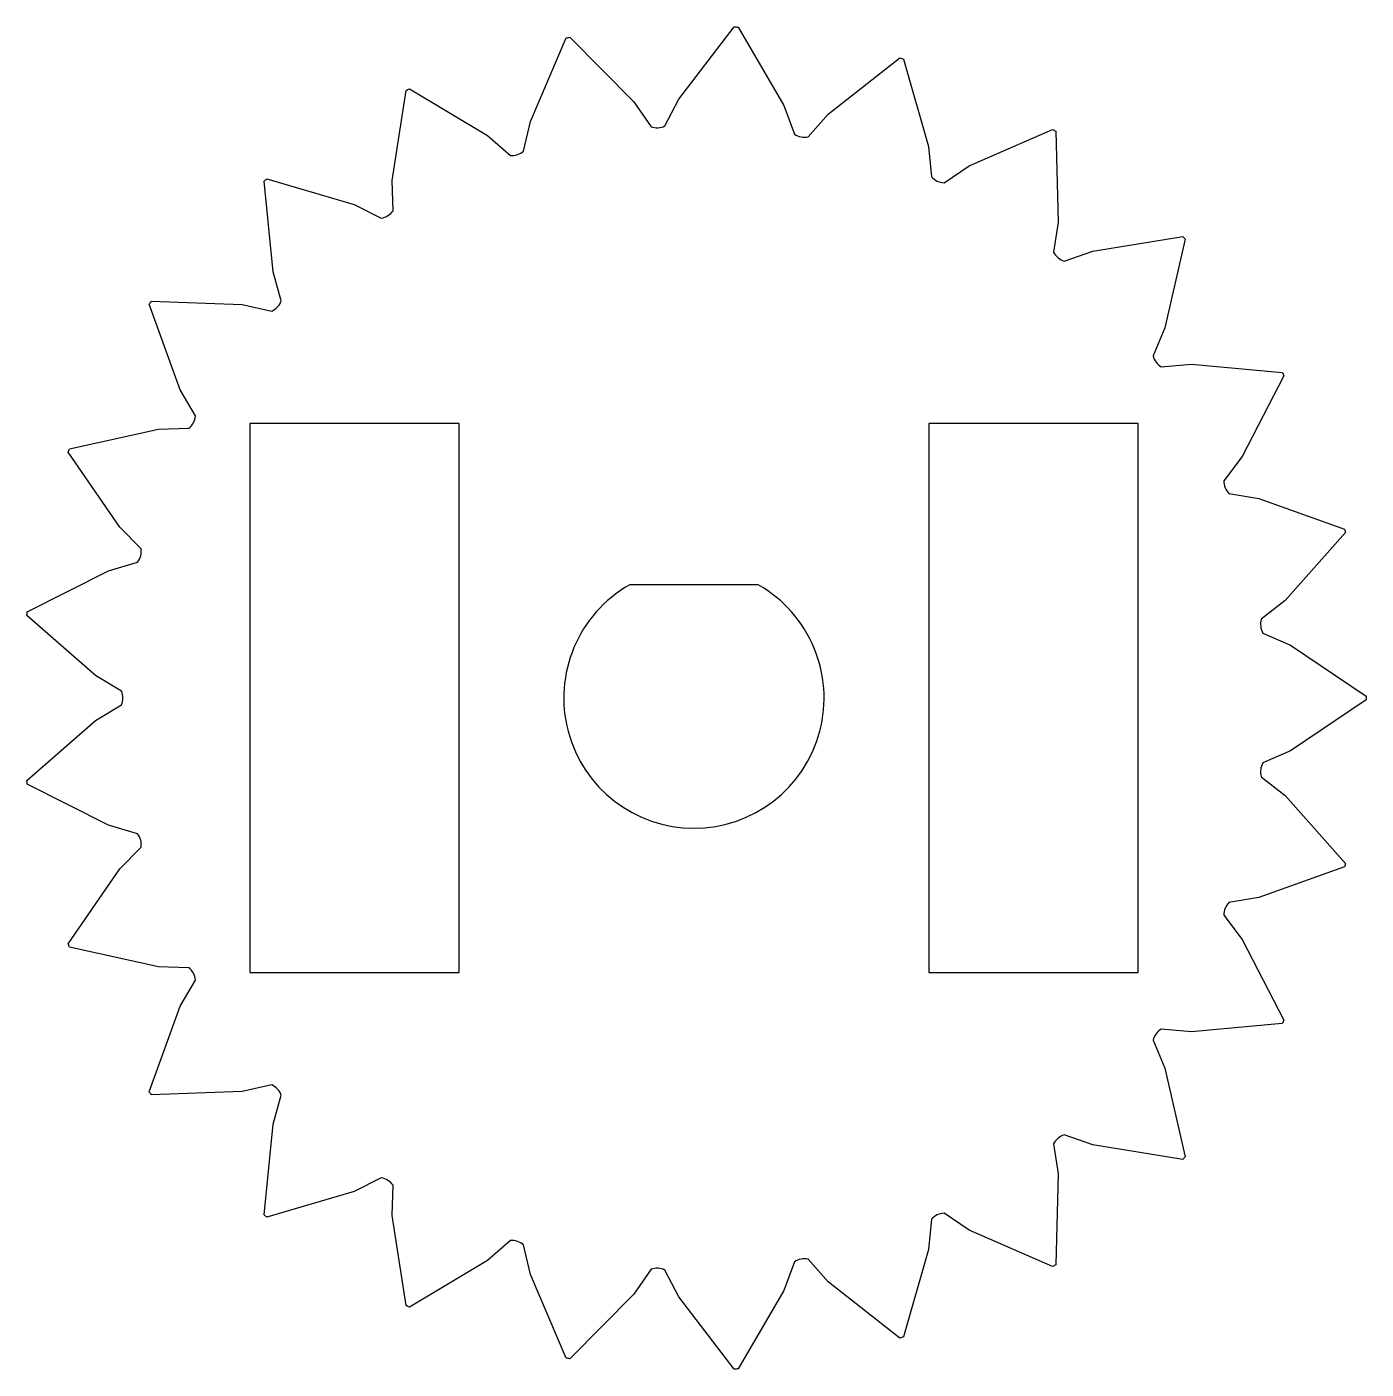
# Model space of a CAD drawing. Extents: x -11.8 to 11.9, y -11.9 to 11.9.
import ezdxf

# ---------------------------------------------------------------- set-up
doc = ezdxf.new("R2010")
doc.units = 0
doc.layers.get('0').update_dxf_attribs({"linetype": 'continuous'})

# ---------------------------------------------------------------- blocks, each defined once
blk = doc.blocks.new('POCKET001_CS')
at = {"color": 0}
for points in [[(11.515, -2.923, -0.001373), (11.499, -2.986), (9.984, -3.524), (9.454, -3.611, 0.192981), (9.363, -3.839), (9.69, -4.265), (10.427, -5.695, -0.001373), (10.395, -5.752), (8.794, -5.896), (8.259, -5.849, 0.192981), (8.114, -6.047), (8.325, -6.541), (8.683, -8.109, -0.001373), (8.638, -8.156), (7.051, -7.898), (6.545, -7.719, 0.192981), (6.356, -7.875), (6.437, -8.406), (6.393, -10.013, -0.001373), (6.338, -10.048), (4.865, -9.403), (4.42, -9.104, 0.192981), (4.197, -9.208), (4.144, -9.743), (3.702, -11.289, -0.001373), (3.64, -11.309), (2.374, -10.318), (2.017, -9.917, 0.192981), (1.776, -9.963), (1.591, -10.467), (0.779, -11.855, -0.001373), (0.713, -11.859), (-0.267, -10.584), (-0.513, -10.107, 0.192981), (-0.758, -10.092), (-1.062, -10.534), (-2.194, -11.676, -0.001373), (-2.258, -11.664), (-2.89, -10.185), (-3.01, -9.662, 0.192981), (-3.244, -9.586), (-3.648, -9.939), (-5.029, -10.764, -0.001373), (-5.088, -10.736), (-5.333, -9.146), (-5.318, -8.61, 0.192981), (-5.526, -8.478), (-6.005, -8.719), (-7.548, -9.175, -0.001373), (-7.598, -9.133), (-7.44, -7.533), (-7.293, -7.017, 0.192981), (-7.461, -6.838), (-7.985, -6.952), (-9.592, -7.009, -0.001373), (-9.631, -6.957), (-9.079, -5.446), (-8.808, -4.983, 0.192981), (-8.927, -4.767), (-9.463, -4.748), (-11.034, -4.404, -0.001373), (-11.058, -4.343), (-10.148, -3.017), (-9.771, -2.635, 0.192981), (-9.832, -2.398), (-10.347, -2.245), (-11.783, -1.521, -0.001373), (-11.791, -1.457), (-10.58, -0.398), (-10.119, -0.123, 0.192981), (-10.119, 0.123), (-10.58, 0.398), (-11.791, 1.457, -0.001373), (-11.783, 1.521), (-10.347, 2.245), (-9.832, 2.398, 0.192981), (-9.771, 2.636), (-10.148, 3.017), (-11.058, 4.343, -0.001373), (-11.034, 4.404), (-9.463, 4.748), (-8.927, 4.767, 0.192981), (-8.808, 4.983), (-9.079, 5.446), (-9.631, 6.957, -0.001373), (-9.592, 7.009), (-7.985, 6.952), (-7.461, 6.838, 0.192981), (-7.293, 7.017), (-7.44, 7.533), (-7.598, 9.133, -0.001373), (-7.548, 9.175), (-6.005, 8.719), (-5.526, 8.478, 0.192981), (-5.318, 8.61), (-5.333, 9.146), (-5.088, 10.736, -0.001373), (-5.029, 10.764), (-3.648, 9.939), (-3.244, 9.586, 0.192981), (-3.01, 9.662), (-2.89, 10.185), (-2.258, 11.664, -0.001373), (-2.194, 11.676), (-1.062, 10.534), (-0.758, 10.092, 0.192981), (-0.513, 10.107), (-0.267, 10.584), (0.713, 11.859, -0.001373), (0.779, 11.855), (1.591, 10.467), (1.776, 9.963, 0.192981), (2.017, 9.917), (2.374, 10.318), (3.64, 11.309, -0.001373), (3.702, 11.289), (4.144, 9.743), (4.197, 9.208, 0.192981), (4.42, 9.104), (4.865, 9.403), (6.338, 10.048, -0.001373), (6.393, 10.013), (6.437, 8.406), (6.356, 7.875, 0.192981), (6.545, 7.719), (7.051, 7.898), (8.638, 8.156, -0.001373), (8.683, 8.109), (8.325, 6.541), (8.114, 6.047, 0.192981), (8.259, 5.849), (8.794, 5.896), (10.395, 5.752, -0.001373), (10.427, 5.695), (9.69, 4.265), (9.363, 3.839, 0.192981), (9.454, 3.611), (9.984, 3.524), (11.499, 2.986, -0.001373), (11.515, 2.923), (10.447, 1.721), (10.024, 1.39, 0.192981), (10.055, 1.146), (10.546, 0.931), (11.88, 0.033, -0.001373), (11.88, -0.033), (10.546, -0.931), (10.055, -1.146, 0.192981), (10.024, -1.39), (10.447, -1.721)], [(1.136, 2), (-1.136, 2, 3.785939)]]:
    blk.add_lwpolyline(points, format="xyb", close=True, dxfattribs=at)
for points in [[(-4.15, 4.85), (-7.85, 4.85), (-7.85, -4.85), (-4.15, -4.85)], [(4.15, -4.85), (7.85, -4.85), (7.85, 4.85), (4.15, 4.85)]]:
    blk.add_lwpolyline(points, close=True, dxfattribs=at)

msp = doc.modelspace()

# ---------------------------------------------------------------- block references
at = {"color": 0}
msp.add_blockref('POCKET001_CS', (0, 0), dxfattribs=at)

doc.saveas('drawing.dxf')
